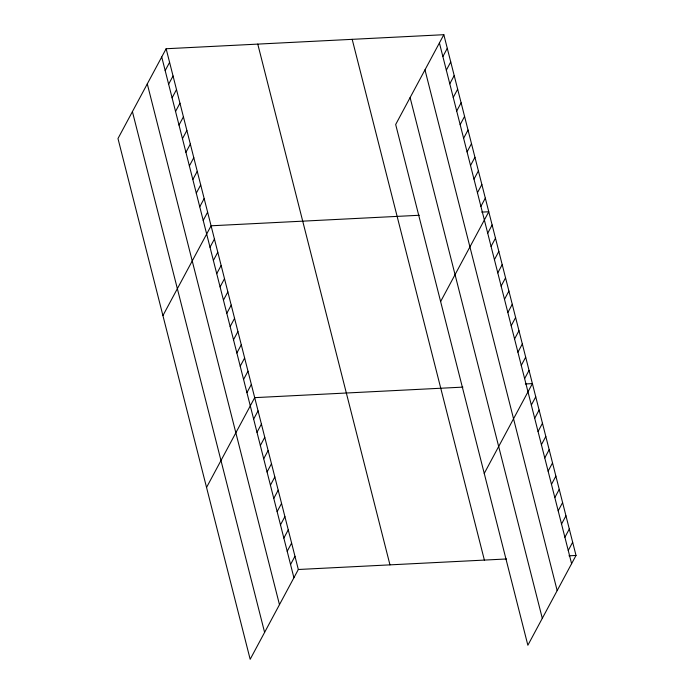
<?xml version="1.0" encoding="UTF-8"?>
<svg xmlns="http://www.w3.org/2000/svg" width="694" height="694" viewBox="0 0 694 694"><rect width="100%" height="100%" fill="white"/><g stroke="black" fill="none" stroke-linecap="round" stroke-linejoin="round"><path stroke-width="1.04" d="M166.135 48.745L117.98 138.548L250.17 659.3L298.325 569.496L166.135 48.745L443.83 34.7L576.02 555.452L527.865 645.255L395.675 124.504L443.83 34.7M165.181 70.588L169.588 62.356M168.633 84.208L173.049 75.976M172.095 97.828L176.502 89.595M175.547 111.448L179.963 103.215M179.009 125.067L183.416 116.835M182.461 138.687L186.877 130.455M185.923 152.307L190.338 144.074M189.375 165.927L193.791 157.694M192.837 179.546L197.252 171.314M196.289 193.166L200.705 184.934M199.751 206.786L204.166 198.553M203.212 220.406L207.619 212.173M162.925 315.605L211.08 225.793L419.289 215.27M210.022 247.246L214.437 239.014M213.379 260.467L217.786 252.234M216.728 273.688L221.143 265.455M220.085 286.9L224.5 278.676M223.442 300.12L227.858 291.896M226.799 313.341L231.215 305.108M230.156 326.562L234.563 318.329M233.514 339.782L237.921 331.55M236.862 353.003L241.278 344.771M240.219 366.215L244.635 357.991M243.577 379.436L247.992 371.203M246.934 392.657L251.349 384.424M206.543 487.448L254.698 397.645L462.915 387.122M442.876 56.552L447.283 48.32M253.64 419.098L258.055 410.865M446.329 70.172L450.744 61.94M256.997 432.31L261.412 424.086M449.79 83.792L454.206 75.559M260.354 445.531L264.77 437.298M453.243 97.412L457.658 89.179M263.711 458.751L268.127 450.519M456.704 111.031L461.12 102.799M267.069 471.972L271.475 463.739M460.157 124.651L464.572 116.418M270.426 485.193L274.833 476.96M463.618 138.271L468.034 130.038M273.774 498.413L278.19 490.181M467.071 151.891L471.486 143.658M277.132 511.625L281.547 503.402M470.532 165.51L474.948 157.278M280.489 524.846L284.904 516.614M473.993 179.13L478.4 170.898M283.846 538.067L288.262 529.834M477.446 192.75L481.862 184.517M287.203 551.288L291.61 543.055M480.907 206.37L485.314 198.137M290.552 564.508L294.967 556.276M440.621 301.56L488.776 211.757L481.723 212.112M487.717 233.201L492.133 224.977M491.074 246.422L495.49 238.198M494.432 259.643L498.839 251.41M497.78 272.863L502.196 264.631M501.137 286.084L505.553 277.852M504.495 299.305L508.91 291.072M507.852 312.517L512.267 304.293M511.209 325.738L515.616 317.505M514.566 338.958L518.973 330.726M517.915 352.179L522.33 343.946M521.272 365.4L525.688 357.167M524.629 378.612L529.045 370.388M484.247 473.412L532.393 383.608L525.349 383.964M531.344 405.053L535.751 396.821M534.692 418.274L539.108 410.041M538.05 431.495L542.465 423.262M541.407 444.715L545.822 436.483M544.764 457.927L549.18 449.703M548.121 471.148L552.528 462.915M551.47 484.369L555.885 476.136M554.827 497.589L559.243 489.357M558.184 510.81L562.6 502.577M561.541 524.022L565.957 515.798M564.899 537.243L569.306 529.019M568.256 550.463L572.663 542.231M298.325 569.496L506.533 558.965M568.976 555.807L576.02 555.452M439.415 42.933L571.604 563.684M424.98 69.851L557.169 590.603M410.111 97.585L542.3 618.337M352.188 39.332L484.377 560.084M257.769 44.104L389.967 564.864M161.719 56.969L293.909 577.72M147.284 83.887L279.474 604.648M132.415 111.63L264.605 632.381"/></g></svg>
